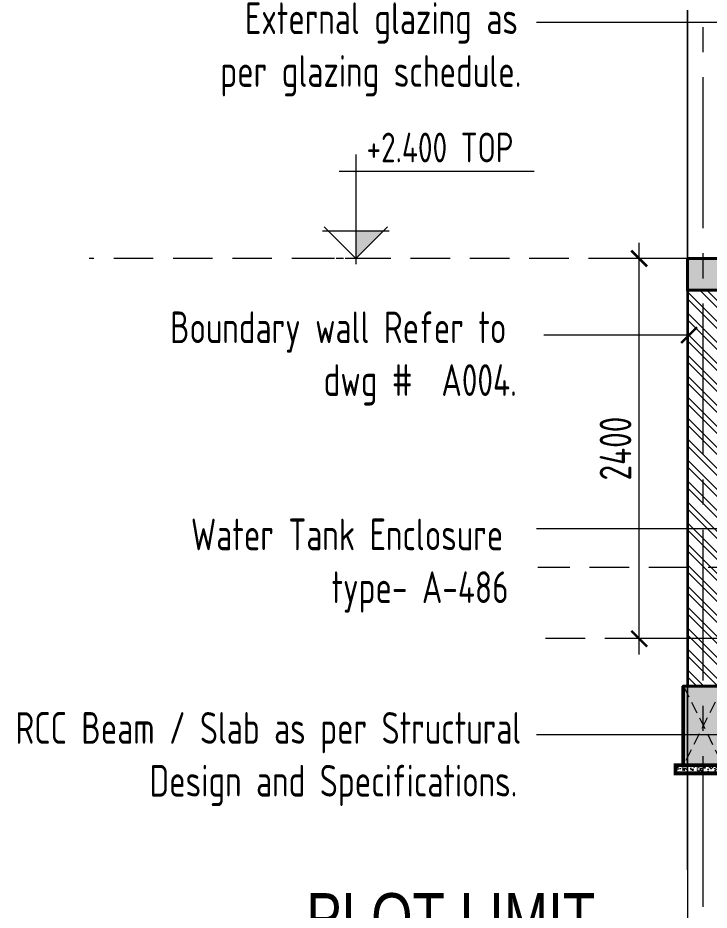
# Model space of a CAD drawing. Header units: millimetres. Extents: x -6181 to 191287, y -8583 to 23546.
# Drawn here: x 77973 to 82341, y -1715 to 3920 of the extents above; entities that cross this region are included whole.
import ezdxf

# ---------------------------------------------------------------- set-up
doc = ezdxf.new("R2010")
doc.units = ezdxf.units.MM
doc.header["$MEASUREMENT"] = 0
for name, pattern in [('1735-DT-5BR-SEC_BB$0$DASHED', [0.75, 0.5, -0.25]), ('1735-DT-5BR-SEC_BB$0$HIDDEN', [0.375, 0.25, -0.125]), ('ACAD_ISO02W100', [15, 12, -3]), ('CENTER2', [28.575, 19.05, -3.175, 3.175, -3.175]), ('DASHED', [0.75, 0.5, -0.25]), ('PHANTOM', [2.5, 1.25, -0.25, 0.25, -0.25, 0.25, -0.25])]:
    doc.linetypes.add(name, pattern=pattern)
doc.layers.add('00--ORIGIN POINT', color=200, linetype='Continuous', lineweight=20, plot=False)
for name, color, linetype, lineweight in [('03--GRID', 252, 'CENTER2', 5), ('05--LEADER', 11, 'Continuous', 20), ('05--TEXT-2', 2, 'Continuous', 25), ('07--DIM-2', 2, 'Continuous', 25), ('1735-DT-5BR-SEC_BB$0$04--HATCH-0', 8, 'Continuous', 5), ('1735-DT-5BR-SEC_BB$0$04--HATCH-1', 251, 'Continuous', 13), ('1735-DT-5BR-SEC_BB$0$A-ELSC-STRC', 51, 'Continuous', 50), ('1735-DT-5BR-SEC_BB$0$E--CONCRETE-4', 4, 'Continuous', 40), ('1735-DT-5BR-SEC_BB$0$E--CONCRETE-Beams', 1, '1735-DT-5BR-SEC_BB$0$HIDDEN', 0), ('1735-DT-5BR-SEC_BB$0$E--CONCRETE-SHADE', 253, 'Continuous', 25), ('1735-DT-5BR-SEC_BB$0$F--BLOCKWALL-3', 3, 'Continuous', 35), ('1735-DT-5BR-SEC_BB$0$F--BLOCKWALL-HATCH', 8, 'Continuous', 13), ('1735-DT-5BR-SEC_BB$0$J--WATERPROOFING-HID', 9, '1735-DT-5BR-SEC_BB$0$HIDDEN', 18), ('1735-DT-5BR-SEC_BB$0$W--ELV-1', 250, '1735-DT-5BR-SEC_BB$0$DASHED', 9), ('W--ELEV-2', 7, 'Continuous', 20), ('W--ELV-1', 250, 'DASHED', 9)]:
    doc.layers.add(name, color=color, linetype=linetype, lineweight=lineweight)
doc.layers.add('1735-DT-5BR-SEC_BB$0$0-Skirting', color=8, linetype='Continuous')
doc.layers.add('Z- Plot', color=1, linetype='PHANTOM')
doc.styles.add('Ariel', font='arial.ttf', dxfattribs={"width": 0.8})
doc.styles.add('ISO', font='isocp2.shx', dxfattribs={"width": 0.8})
doc.dimstyles.new('1-100_AR', dxfattribs={"dimtxt": 200, "dimasz": 100, "dimexe": 100, "dimexo": 100, "dimgap": 0, "dimtad": 0, "dimdec": 0, "dimzin": 12, "dimdsep": 46, "dimtxsty": 'ISO', "dimblk": 'ARCHTICK', "dimcen": 100, "dimdle": 100, "dimclrd": 8, "dimclre": 9, "dimclrt": 2, "dimadec": 0, "dimazin": 0, "dimtfac": 1, "dimtdec": 0, "dimtmove": 0, "dimatfit": 2, "dimldrblk": 'ARCHTICK', "dimfxl": 1, "dimtvp": 0.75, "dimtolj": 1, "dimtzin": 12, "dimlwd": 9, "dimlwe": 9, "dimarcsym": 0})

# ---------------------------------------------------------------- blocks, each defined once
blk = doc.blocks.new('_ArchTick')
at = {"color": 0, "const_width": 0.15}
blk.add_lwpolyline([(-0.5, -0.5), (0.5, 0.5)], dxfattribs=at)
blk = doc.blocks.new('*D25')
at = {"layer": '07--DIM-2', "color": 8, "lineweight": 9, "transparency": 16777216}
blk.add_line((81899.3, -100), (81899.3, 2500), dxfattribs=at)
at = {"layer": '07--DIM-2', "color": 9, "lineweight": 9, "transparency": 16777216}
for p, q in [((82103.6, 2400), (81799.3, 2400)), ((82103.6, 0), (81799.3, 0))]:
    blk.add_line(p, q, dxfattribs=at)
at = {"layer": 'Defpoints', "color": 0, "transparency": 16777216}
for p in [(81899.3, 2400), (82203.6, 2400), (82203.6, 0)]:
    blk.add_point(p, dxfattribs=at)
at = {"layer": '07--DIM-2', "color": 8, "lineweight": 9, "transparency": 16777216, "xscale": 100, "yscale": 100, "zscale": 100}
for p, rotation in [((81899.3, 2400), 90), ((81899.3, 0), 270)]:
    blk.add_blockref('_ArchTick', p, dxfattribs=dict(at, rotation=rotation))
at = {"layer": '07--DIM-2', "color": 2, "transparency": 16777216, "insert": (81749.3, 1200), "char_height": 200, "attachment_point": 5, "rotation": 90, "style": 'ISO'}
blk.add_mtext('\\A1;2400', dxfattribs=at)
blk = doc.blocks.new('*U5')
at = {"color": 2}
for p, q in [((0, 875), (0, -46)), ((1502.9, 734.4), (-140.6, 734.4)), ((-280.4, 234.4), (280.4, 234.4)), ((0, 0), (-266.9, 266.9)), ((266.9, 266.9), (0, 0))]:
    blk.add_line(p, q, dxfattribs=at)
blk.add_solid([(0, 234.4), (234.4, 234.4), (0, 0), (234.4, 234.4)], dxfattribs=at)
at = {"layer": '00--ORIGIN POINT', "linetype": 'ACAD_ISO02W100', "ltscale": 5}
blk.add_line((270, 0), (-270, 0), dxfattribs=at)
at = {"style": 'ISO', "width": 0.8}
for tag, p in [('LEVEL', (225.4, 781.7)), ('FLOOR', (225.4, 406.4))]:
    blk.add_attdef(tag, p, '', height=250, dxfattribs=at)
blk = doc.blocks.new('*U268')
at = {"ltscale": 300}
for p, q in [((0, 0), (250, -500)), ((250, 0), (0, -500))]:
    blk.add_line(p, q, dxfattribs=at)
blk.add_lwpolyline([(0, -500), (0, 0), (250, 0), (250, -500)], close=True, dxfattribs=at)
blk = doc.blocks.new('1735-DT-5BR-SEC_BB$0$B WALL')
at = {"layer": '1735-DT-5BR-SEC_BB$0$04--HATCH-0'}
h = blk.add_hatch(dxfattribs=at)
h.set_pattern_fill('AR-CONC', color=256, scale=0.3, style=0)
h.set_pattern_definition([(50, (-4301.423, 1376.474), (54.6554, -4.78173), [5.715, -62.865]), (355, (-4301.423, 1376.474), (-10.573, 57.31705), [4.572, -50.2922]), (100.4514, (-4296.87, 1376.075), (44.0824, 52.5353), [4.857, -53.4271]), (46.1842, (-4301.423, 1391.714), (81.3237, -12.6127), [8.5725, -94.2975]), (96.6356, (-4294.65, 1390.66), (71.2212, 74.2278), [7.2855, -80.1407]), (351.1842, (-4301.42, 1391.71), (71.2212, 74.2278), [6.858, -75.4379]), (21, (-4293.803, 1387.904), (45.4843, -30.67956), [5.715, -62.865]), (326, (-4293.803, 1387.904), (18.5406, 55.2564), [4.572, -50.292]), (71.4514, (-4290.013, 1385.347), (64.0249, 24.57683), [4.857, -53.427]), (37.5, (-4301.423, 1376.474), (0.92658, 25.36651), [0, -49.6824, 0, -51.054, 0, -50.4825]), (7.5, (-4301.423, 1376.474), (20.0459, 30.05417), [0, -29.1084, 0, -48.5394, 0, -19.2405]), (327.5, (-4318.416, 1376.474), (40.67718, -1.71862), [0, -19.05, 0, -59.436, 0, -78.867]), (317.5, (-4326.036, 1376.474), (44.43875, 7.62795), [0, -24.765, 0, -39.4716, 0, -56.007])])
h.paths.add_polyline_path([(274.9, -550), (274.9, -500), (-75.2, -500), (-75.2, -550)])
at = {"layer": '1735-DT-5BR-SEC_BB$0$E--CONCRETE-SHADE'}
h = blk.add_hatch(color=256, dxfattribs=at)
h.dxf.hatch_style = 1
h.paths.add_polyline_path([(0, 2500), (200, 2500), (200, 2700), (0, 2700)])
h = blk.add_hatch(color=256, dxfattribs=at)
h.dxf.hatch_style = 1
h.paths.add_polyline_path([(-25.1, -500), (224.9, -500), (224.9, 0), (-25.1, 0)])
at = {"layer": '1735-DT-5BR-SEC_BB$0$F--BLOCKWALL-HATCH'}
h = blk.add_hatch(dxfattribs=at)
h.set_pattern_fill('ANSI32', color=256, scale=250)
h.set_pattern_definition([(45, (-100003.61, 300), (-66.29126, 66.29126), []), (45, (-99959.42, 300), (-66.29126, 66.29126), [])])
h.paths.add_polyline_path([(0, 2500), (200, 2500), (200, 0), (0, 0)])
at = {"layer": '1735-DT-5BR-SEC_BB$0$04--HATCH-1'}
blk.add_line((0, 300), (200, 300), dxfattribs=at)
at = {"layer": '1735-DT-5BR-SEC_BB$0$A-ELSC-STRC'}
blk.add_lwpolyline([(-75.2, -550), (274.9, -550), (274.9, -500), (-75.2, -500)], close=True, dxfattribs=at)
at = {"layer": '1735-DT-5BR-SEC_BB$0$E--CONCRETE-4'}
for points in [[(0, 2500), (200, 2500), (200, 2700), (0, 2700)], [(-25.1, -500), (224.9, -500), (224.9, 0), (-25.1, 0)]]:
    blk.add_lwpolyline(points, close=True, dxfattribs=at)
at = {"layer": '1735-DT-5BR-SEC_BB$0$F--BLOCKWALL-3'}
blk.add_lwpolyline([(0, 2500), (200, 2500), (200, 0), (0, 0)], close=True, dxfattribs=at)
at = {"layer": '1735-DT-5BR-SEC_BB$0$J--WATERPROOFING-HID', "ltscale": 200, "const_width": 5}
blk.add_lwpolyline([(-35.1, 0), (-35.1, -490), (-85.2, -490), (-85.2, -560), (284.9, -560), (284.9, -490), (234.9, -490), (234.9, 0)], dxfattribs=at)
at = {"layer": '1735-DT-5BR-SEC_BB$0$E--CONCRETE-Beams'}
blk.add_blockref('*U268', (-25.1, 0), dxfattribs=at)
blk = doc.blocks.new('1735-DT-5BR-SEC_BB')
at = {"layer": '1735-DT-5BR-SEC_BB$0$0-Skirting', "color": 12, "ltscale": 500, "true_color": 0xdb0000, "const_width": 10}
blk.add_lwpolyline([(82203.6, 2818.5), (82203.6, -1461.1)], dxfattribs=at)
at = {"layer": '1735-DT-5BR-SEC_BB$0$W--ELV-1', "ltscale": 500}
blk.add_line((82203.6, 2400), (78422.8, 2400), dxfattribs=at)
for points in [[(102460.7, 450), (81257.5, 450)], [(105557, 0), (81257.5, 0)]]:
    blk.add_lwpolyline(points, dxfattribs=at)
at = {"layer": '1735-DT-5BR-SEC_BB$0$0-Skirting', "xscale": -1}
blk.add_blockref('1735-DT-5BR-SEC_BB$0$B WALL', (82403.6, -300), dxfattribs=at)
blk = doc.blocks.new('*D71')
at = {"layer": '07--DIM-2', "color": 9, "lineweight": 9, "transparency": 16777216}
for p, q in [((100203.6, -1000), (100203.6, -2770.5)), ((82203.6, -1143.7), (82203.6, -2770.5))]:
    blk.add_line(p, q, dxfattribs=at)
at = {"layer": '07--DIM-2', "color": 8, "lineweight": 9, "transparency": 16777216}
blk.add_line((82103.6, -2670.5), (100303.6, -2670.5), dxfattribs=at)
at = {"layer": 'Defpoints', "color": 0, "transparency": 16777216}
for p in [(100203.6, -900), (82203.6, -1043.7), (100203.6, -2670.5)]:
    blk.add_point(p, dxfattribs=at)
at = {"layer": '07--DIM-2', "color": 8, "lineweight": 9, "transparency": 16777216, "xscale": 100, "yscale": 100, "zscale": 100, "rotation": 180}
blk.add_blockref('_ArchTick', (82203.6, -2670.5), dxfattribs=at)
at = {"layer": '07--DIM-2', "color": 8, "lineweight": 9, "transparency": 16777216, "xscale": 100, "yscale": 100, "zscale": 100}
blk.add_blockref('_ArchTick', (100203.6, -2670.5), dxfattribs=at)
at = {"layer": '07--DIM-2', "color": 2, "transparency": 16777216, "char_height": 200, "attachment_point": 5, "style": 'ISO'}
for s, insert in [('\\A1;18000', (91203.6, -2520.5)), ('\\A1;PLOT DIMENSION', (91203.6, -2821.9))]:
    blk.add_mtext(s, dxfattribs=dict(at, insert=insert))
blk = doc.blocks.new('*D117')
at = {"layer": '07--DIM-2', "color": 9, "lineweight": 9, "transparency": 16777216}
for p, q in [((85203.6, -180), (85203.6, -2088.7)), ((82203.6, -400), (82203.6, -2088.7))]:
    blk.add_line(p, q, dxfattribs=at)
at = {"layer": '07--DIM-2', "color": 8, "lineweight": 9, "transparency": 16777216}
blk.add_line((82103.6, -1988.7), (85303.6, -1988.7), dxfattribs=at)
at = {"layer": 'Defpoints', "color": 0, "transparency": 16777216}
for p in [(85203.6, -80), (82203.6, -300), (85203.6, -1988.7)]:
    blk.add_point(p, dxfattribs=at)
at = {"layer": '07--DIM-2', "color": 8, "lineweight": 9, "transparency": 16777216, "xscale": 100, "yscale": 100, "zscale": 100, "rotation": 180}
blk.add_blockref('_ArchTick', (82203.6, -1988.7), dxfattribs=at)
at = {"layer": '07--DIM-2', "color": 8, "lineweight": 9, "transparency": 16777216, "xscale": 100, "yscale": 100, "zscale": 100}
blk.add_blockref('_ArchTick', (85203.6, -1988.7), dxfattribs=at)
at = {"layer": '07--DIM-2', "color": 2, "transparency": 16777216, "insert": (83703.6, -1838.7), "char_height": 200, "attachment_point": 5, "style": 'ISO'}
blk.add_mtext('\\A1;3000', dxfattribs=at)

msp = doc.modelspace()

# ---------------------------------------------------------------- block references
msp.add_blockref('1735-DT-5BR-SEC_BB', (0, 0))

# ---------------------------------------------------------------- next in the draw order: linework, layer by layer
at = {"layer": '03--GRID', "ltscale": 50}
msp.add_line((82303.6, -1694), (82303.6, 10871.4), dxfattribs=at)
at = {"layer": 'W--ELV-1', "ltscale": 500}
for points in [[(102460.7, 450), (81257.5, 450)], [(105557, 0), (81257.5, 0)]]:
    msp.add_lwpolyline(points, dxfattribs=at)
at = {"layer": 'Z- Plot', "color": 12, "ltscale": 500, "true_color": 0xdb0000, "const_width": 10}
msp.add_lwpolyline([(82203.6, 4638.8), (82203.6, -1461.1)], dxfattribs=at)

# ---------------------------------------------------------------- next in the draw order: block references
at = {"layer": 'W--ELEV-2'}
ref = msp.add_blockref('*U5', (80109, 2400), dxfattribs=dict(at, xscale=0.75, yscale=0.75, zscale=0.75))
ref.add_attrib('LEVEL', '+2.400 TOP', (80176.2, 3007.6, -698143.2), dxfattribs={"layer": '0', "height": 187.5, "style": 'ISO', "width": 0.8})

# ---------------------------------------------------------------- next in the draw order: texts
at = {"layer": '05--TEXT-2', "style": 'Ariel', "width": 0.8}
msp.add_text('PLOT LIMIT', height=300, dxfattribs=at).set_placement((79795.8, -1907.3))
at = {"layer": '05--TEXT-2', "char_height": 200, "attachment_point": 1, "style": 'ISO'}
for s, width, heights, insert in [('\\pi378.25;External glazing as \\P\\pi222.01;per glazing schedule.', 2174.412, [1313.7], (79029.8, 4017.8)), ('\\pi790.59;Boundary wall Refer to \\P\\pi1760.8;dwg #  A004. ', 2966.589, [1396], (78144.3, 2065.9)), ('\\pi110.01;Water Tank Enclosure \\P\\pi998.48;type- A-486', 2174.412, [1313.7], (78956.2, 758)), ('\\pi232.49;RCC Beam / Slab as per Structural \\P\\pi1080.1;Design and Specifications.', 3496.89, [1306.4], (77724.9, -464.1))]:
    msp.add_mtext_dynamic_manual_height_columns(s, width=width, gutter_width=0, heights=heights, dxfattribs=dict(at, insert=insert))

# ---------------------------------------------------------------- next in the draw order: dimensions: what is measured, and where the dimension line sits
at = {"layer": '07--DIM-2'}
dim = msp.add_aligned_dim(p1=(82203.6, 0), p2=(82203.6, 2400), distance=304.3, dimstyle='1-100_AR', dxfattribs=at)
dim.commit()
dim.dimension.update_dxf_attribs({"geometry": '*D25', "text_midpoint": (81749.3, 1200)})
dim = msp.add_linear_dim(base=(85203.6, -1988.7), p1=(82203.6, -300), p2=(85203.6, -80), dimstyle='1-100_AR', dxfattribs=at)
dim.commit()
dim.dimension.update_dxf_attribs({"geometry": '*D117', "text_midpoint": (83703.6, -1838.7)})
dim = msp.add_linear_dim(base=(100203.6, -2670.5), p1=(82203.6, -1043.7), p2=(100203.6, -900), angle=180, text='<>\\X PLOT DIMENSION', dimstyle='1-100_AR', override={"dimgap": 50, "dimtmove": 1}, dxfattribs=at)
dim.commit()
dim.dimension.update_dxf_attribs({"geometry": '*D71', "text_midpoint": (91203.6, -2670.5)})

# ---------------------------------------------------------------- next in the draw order: leaders
at = {"layer": '05--LEADER'}
for points in [[(85396, 2633.8), (83865.9, 3890.4), (81251.1, 3890.4)], [(82214.4, 1916.6), (81296.9, 1916.6)], [(83986.7, 692.3), (81251.1, 692.3)], [(86134.4, 300.4), (86134.4, -606.8), (81251.1, -606.8)]]:
    msp.add_leader(points, dimstyle='1-100_AR', dxfattribs=at)

doc.saveas('drawing.dxf')
